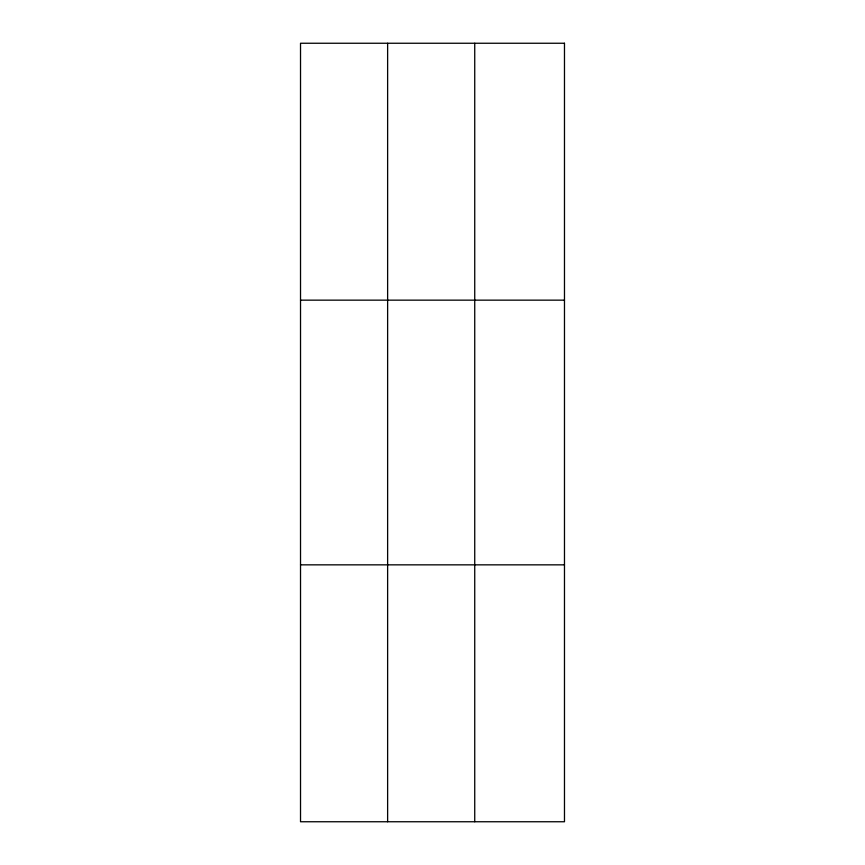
<?xml version="1.0" encoding="UTF-8"?>
<svg xmlns="http://www.w3.org/2000/svg" width="865" height="865" viewBox="0 0 865 865"><rect width="100%" height="100%" fill="white"/><g stroke="black" fill="none" stroke-linecap="round" stroke-linejoin="round"><path stroke-width="1.3" d="M387.628 821.75L387.628 43.25M474.734 821.75L474.734 43.25M300.523 300.155L564.477 300.155M300.523 564.845L564.477 564.845M564.477 43.25L564.477 821.75L300.523 821.75L300.523 43.25L564.477 43.25"/></g></svg>
